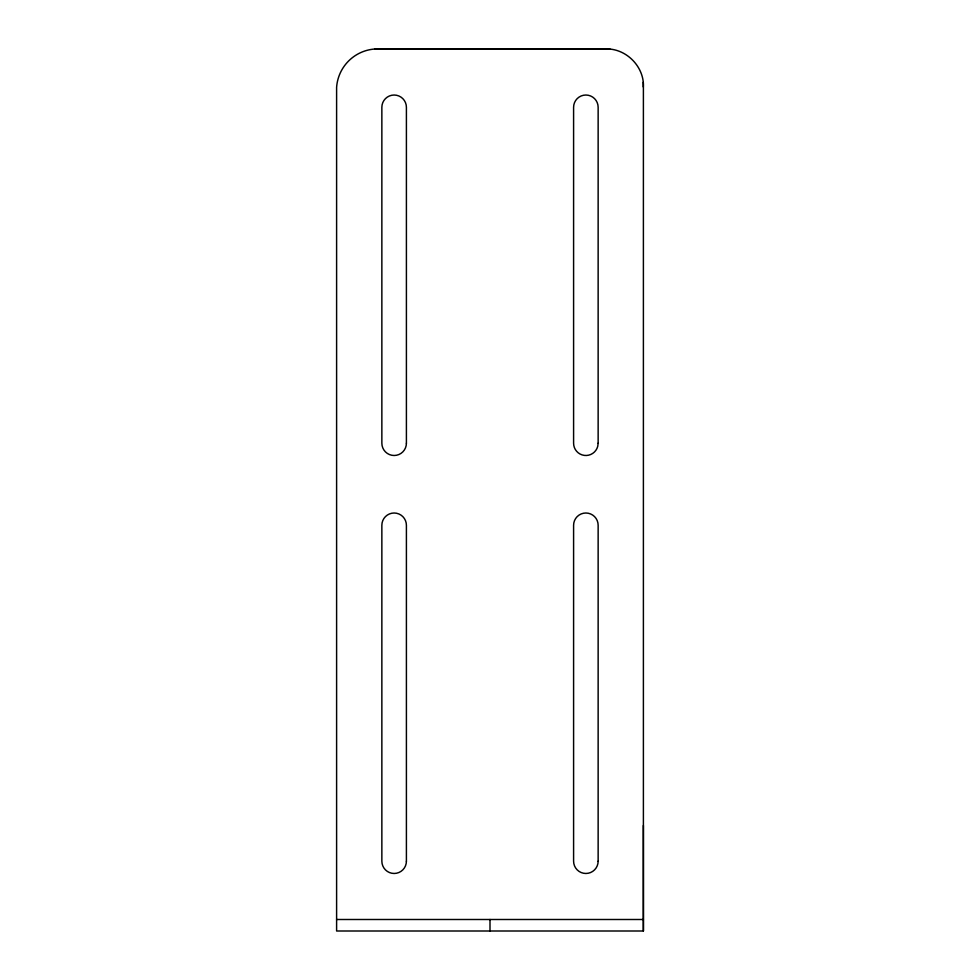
<?xml version="1.0" encoding="UTF-8"?>
<svg xmlns="http://www.w3.org/2000/svg" width="980" height="980" viewBox="0 0 980 980"><rect width="100%" height="100%" fill="white"/><g stroke="black" fill="none" stroke-linecap="round" stroke-linejoin="round"><path stroke-width="1.47" d="M374.96 49L605.04 49C625.779 47.8 644.583 66.616 643.395 87.343L643.395 931L336.606 931L336.606 87.343A41.295 41.295 0 0 1 374.96 49L610.099 49.172M336.606 919.497L643.395 919.497M643.223 82.283L643.223 86.877M643.37 825.479L643.395 931M490 919.497L490 931M598.143 443.217L597.726 446.39A12.274 12.274 0 0 1 573.594 443.217L573.594 107.285A12.274 12.274 0 0 1 585.869 95.023A12.274 12.274 0 0 1 598.143 107.285L598.143 443.217M598.143 861.212L598.143 525.28A12.274 12.274 0 0 0 585.869 513.005A12.274 12.274 0 0 0 573.594 525.28L573.594 861.212A12.274 12.274 0 0 0 585.869 873.474A12.274 12.274 0 0 0 598.143 861.212M406.406 443.217L406.406 107.285A12.274 12.274 0 0 0 394.132 95.023A12.274 12.274 0 0 0 381.857 107.285L381.857 443.217A12.274 12.274 0 0 0 394.132 455.492A12.274 12.274 0 0 0 406.406 443.217M406.406 861.212L406.406 525.28A12.274 12.274 0 0 0 394.132 513.005A12.274 12.274 0 0 0 381.857 525.28L381.857 861.212A12.274 12.274 0 0 0 394.132 873.474A12.274 12.274 0 0 0 406.406 861.212"/></g></svg>
